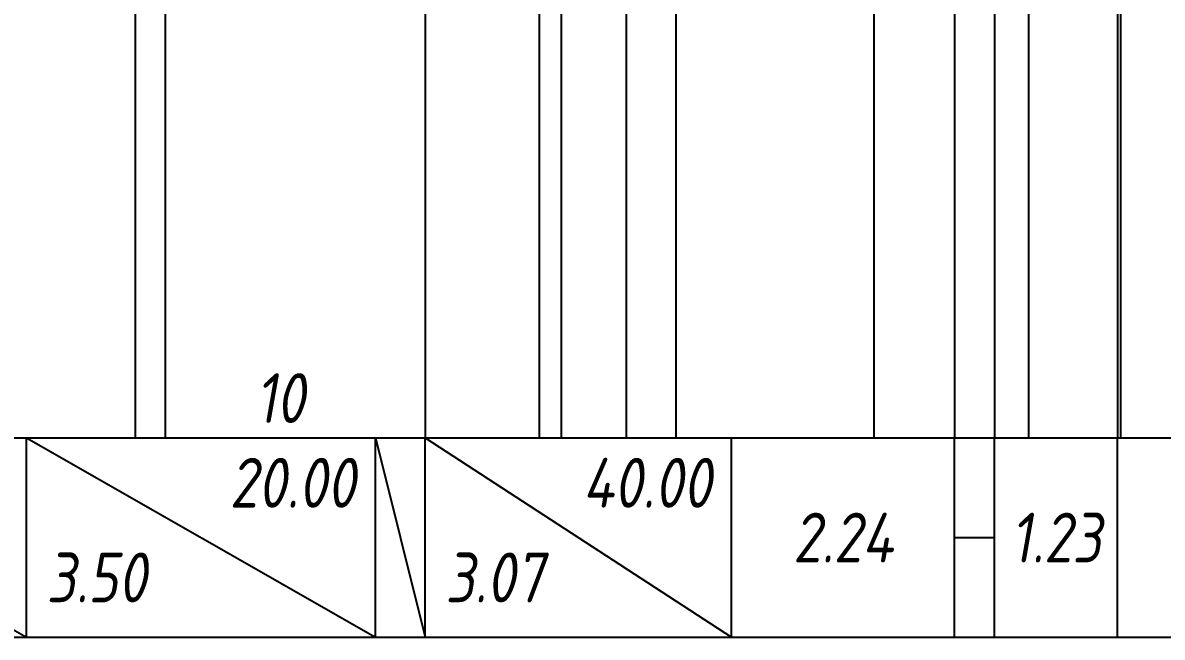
# Model space of a CAD drawing. Extents: x -717 to 1451, y -133302 to 233.
# Drawn here: x -255.3 to -198.2, y -130433.8 to -130403 of the extents above; entities that cross this region are included whole.
import ezdxf
from ezdxf.enums import TextEntityAlignment as Align

# ---------------------------------------------------------------- set-up
doc = ezdxf.new("R2010")
doc.units = 0
for name, color, linetype in [('Код_514', 1, 'Continuous'), ('Красный поперечник', 1, 'Continuous'), ('Слои выравнивания', 7, 'Continuous'), ('Таблица', 7, 'Continuous'), ('Черный поперечник', 3, 'Continuous')]:
    doc.layers.add(name, color=color, linetype=linetype)
doc.styles.add('М', font='romand.shx', dxfattribs={"width": 0.8, "oblique": 10, "height": 2.5})

msp = doc.modelspace()

# ---------------------------------------------------------------- linework, layer by layer
at = {"layer": 'Код_514'}
for p, q in [((-272.62, -130423.838), (-255.12, -130433.838)), ((-255.12, -130433.838), (-255.12, -130423.838)), ((-255.12, -130423.838), (-237.62, -130433.838)), ((-237.62, -130433.838), (-237.62, -130423.838)), ((-237.62, -130423.838), (-235.12, -130433.838)), ((-235.12, -130433.838), (-235.12, -130423.838)), ((-235.12, -130423.838), (-219.767, -130433.838)), ((-219.767, -130433.838), (-219.767, -130423.838)), ((-208.571, -130433.838), (-208.571, -130423.838)), ((-206.571, -130433.838), (-206.571, -130423.838)), ((-200.402, -130433.838), (-200.402, -130423.838)), ((-208.571, -130428.838), (-206.571, -130428.838))]:
    msp.add_line(p, q, dxfattribs=at)
at = {"layer": 'Красный поперечник'}
for p, q in [((-249.675, -130385.53), (-249.675, -130423.838)), ((-200.402, -130385.232), (-200.402, -130423.838)), ((-212.625, -130386.642), (-212.625, -130423.838)), ((-208.571, -130389.344), (-208.571, -130423.838)), ((-206.571, -130389.344), (-206.571, -130423.838))]:
    msp.add_line(p, q, dxfattribs=at)
at = {"layer": 'Слои выравнивания'}
for p, q in [((-249.675, -130380.976), (-249.675, -130423.838)), ((-235.12, -130381.267), (-235.12, -130423.838))]:
    msp.add_line(p, q, dxfattribs=at)
at = {"layer": 'Таблица'}
for p, q in [((-408.443, -130423.838), (-175.402, -130423.838)), ((-408.443, -130433.838), (-175.402, -130433.838))]:
    msp.add_line(p, q, dxfattribs=at)
at = {"layer": 'Черный поперечник', "color": 7}
for p, q in [((-248.158, -130381.683), (-248.158, -130423.838)), ((-249.675, -130381.752), (-249.675, -130423.838)), ((-229.41, -130381.806), (-229.41, -130423.838)), ((-228.311, -130382.148), (-228.311, -130423.838)), ((-225.047, -130383.082), (-225.047, -130423.838)), ((-222.555, -130383.089), (-222.555, -130423.838)), ((-204.861, -130383.126), (-204.861, -130423.838)), ((-200.253, -130385.302), (-200.253, -130423.838))]:
    msp.add_line(p, q, dxfattribs=at)

# ---------------------------------------------------------------- texts
at = {"layer": 'Код_514', "style": 'М', "oblique": 10, "width": 0.8}
for s, p in [('20.00', (-238.62, -130424.838)), ('40.00', (-220.767, -130424.838))]:
    msp.add_text(s, height=2.5, dxfattribs=at).set_placement(p, align=Align.TOP_RIGHT)
for s, p in [('2.24', (-214.169, -130428.838)), ('1.23', (-203.487, -130428.838))]:
    msp.add_text(s, height=2.5, dxfattribs=at).set_placement(p, align=Align.MIDDLE_CENTER)
for s, p in [('3.50', (-254.12, -130432.838)), ('3.07', (-234.12, -130432.838))]:
    msp.add_text(s, height=2.5, dxfattribs=at).set_placement(p, align=Align.BOTTOM_LEFT)
at = {"layer": 'Слои выравнивания', "style": 'М', "oblique": 10, "width": 0.8}
msp.add_text('10', height=2.5, dxfattribs=at).set_placement((-242.398, -130423.838), align=Align.BOTTOM_CENTER)

doc.saveas('drawing.dxf')
